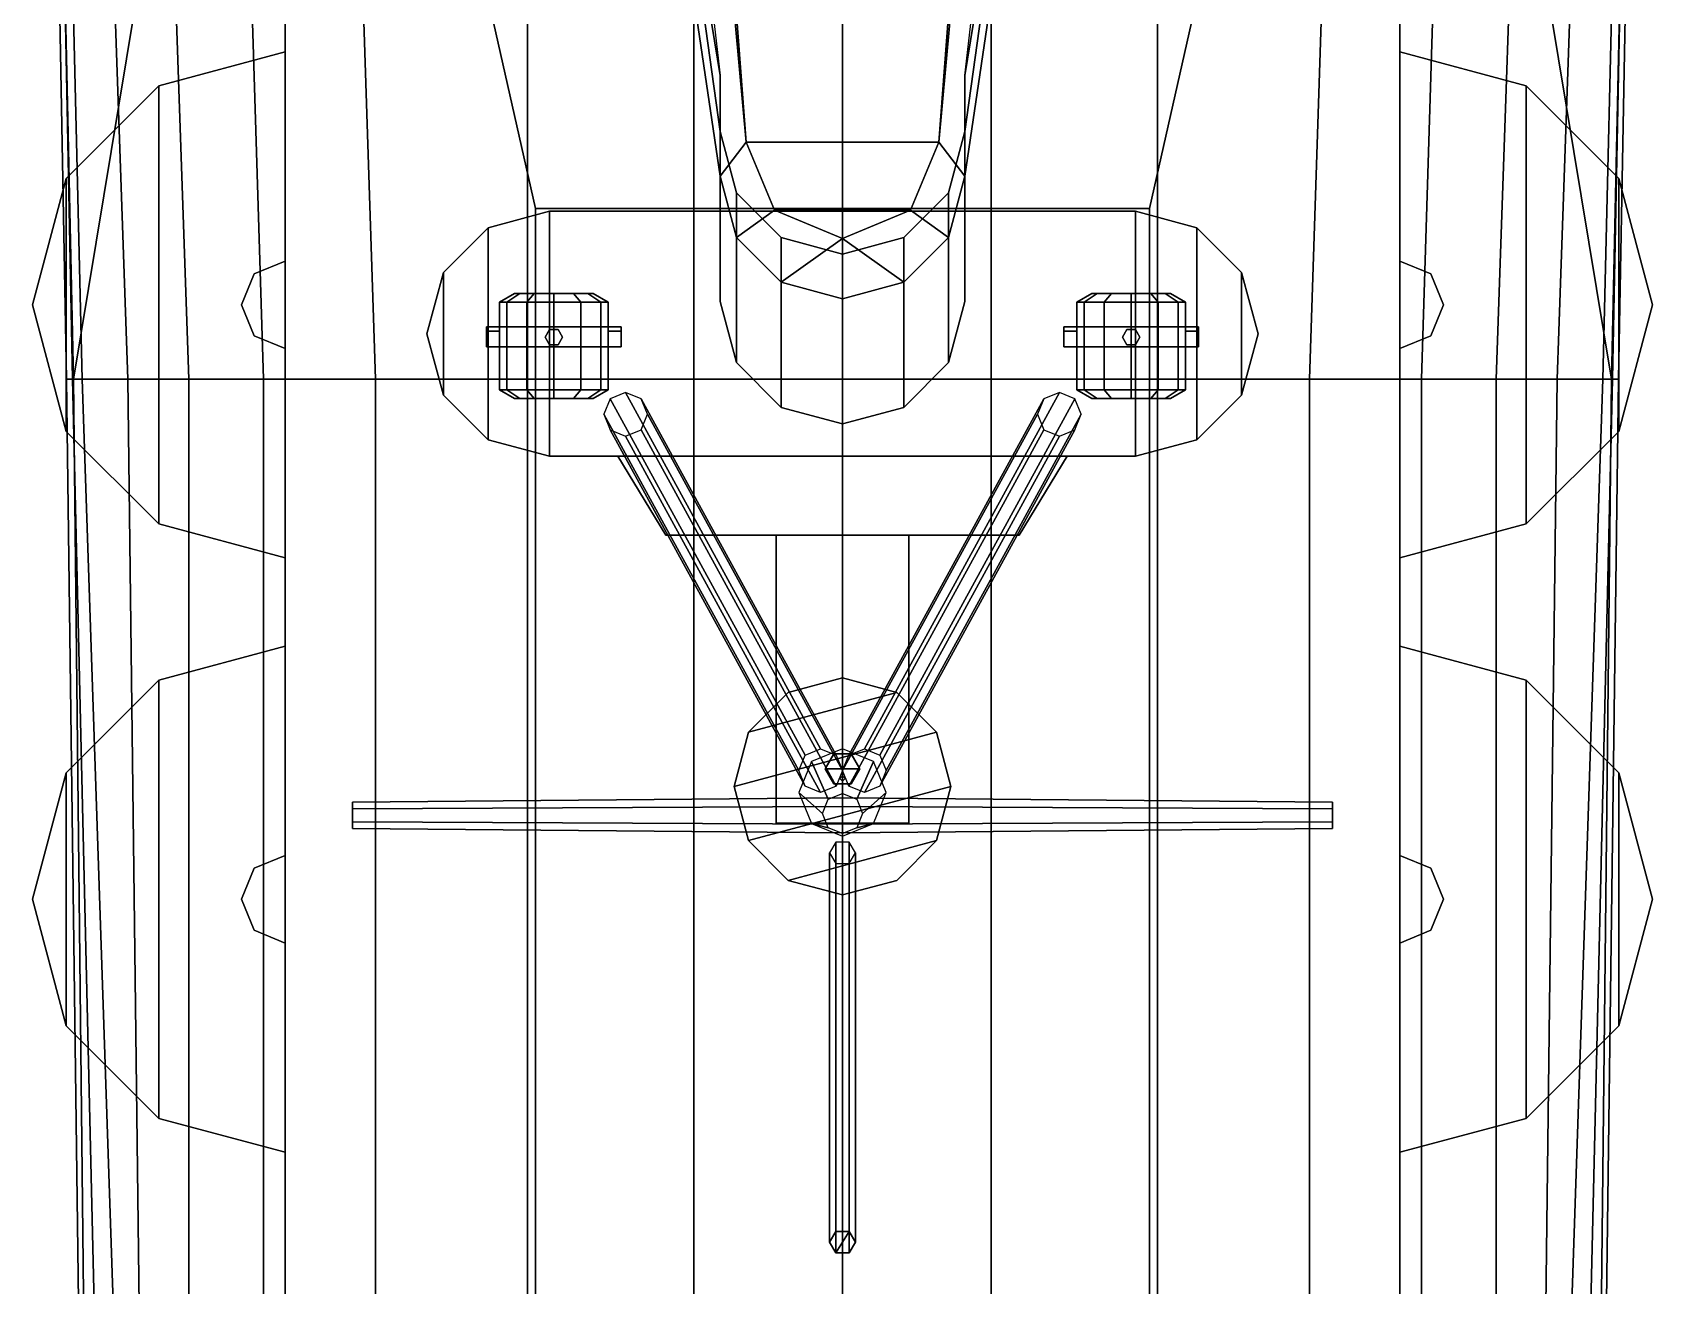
# Model space of a CAD drawing. Extents: x -9 to 9, y -98 to 98.
# Drawn here: x -9.26 to 9.26, y -33.89 to -19.58 of the extents above; entities that cross this region are included whole.
import ezdxf

# ---------------------------------------------------------------- set-up
doc = ezdxf.new("R2010")
doc.units = 0
doc.layers.get('0').update_dxf_attribs({"linetype": 'CONTINUOUS'})
doc.layers.add('SUPERSTRUCTURE', color=3, linetype='CONTINUOUS')

msp = doc.modelspace()

# ---------------------------------------------------------------- linework, layer by layer
for points in [[(-9.14, -8.84, 3.52), (-9.09, -8.84, -1.44), (-8.8, -23.54, -0.89), (-8.87, -23.54, 3.52)], [(-9.11, -8.84, 4.91), (-9.14, -8.84, 3.52), (-8.87, -23.54, 3.52), (-8.79, -23.54, 4.91)], [(-9.09, -8.84, -1.44), (-9.04, -8.84, -2.17), (-8.69, -23.54, -1.82), (-8.8, -23.54, -0.89)], [(-9.04, -8.84, -2.17), (-8.68, -8.84, -3.2), (-8.17, -23.54, -3.2), (-8.69, -23.54, -1.82)], [(-8.68, -8.84, -3.2), (-7.98, -8.84, -4.23), (-7.47, -23.54, -4.05), (-8.17, -23.54, -3.2)], [(-7.98, -8.84, -4.23), (-7.07, -8.84, -4.95), (-6.62, -23.54, -4.65), (-7.47, -23.54, -4.05)], [(-7.07, -8.84, -4.95), (-5.82, -8.84, -5.55), (-5.34, -23.54, -5.18), (-6.62, -23.54, -4.65)], [(-5.82, -8.84, -5.55), (-3.6, -8.84, -5.82), (-3.6, -23.54, -5.5), (-5.34, -23.54, -5.18)], [(-3.6, -8.84, -5.82), (-1.7, -8.84, -5.85), (-1.7, -23.54, -5.74), (-3.6, -23.54, -5.5)], [(0, -23.54, -5.97), (-1.7, -23.54, -5.74), (-1.7, -8.84, -5.85), (0, -8.84, -5.97)], [(0, -8.84, -5.97), (1.7, -8.84, -5.85), (1.7, -23.54, -5.74), (0, -23.54, -5.97)], [(3.6, -23.54, -5.5), (1.7, -23.54, -5.74), (1.7, -8.84, -5.85), (3.6, -8.84, -5.82)], [(5.34, -23.54, -5.18), (3.6, -23.54, -5.5), (3.6, -8.84, -5.82), (5.82, -8.84, -5.55)], [(6.62, -23.54, -4.65), (5.34, -23.54, -5.18), (5.82, -8.84, -5.55), (7.07, -8.84, -4.95)], [(7.47, -23.54, -4.05), (6.62, -23.54, -4.65), (7.07, -8.84, -4.95), (7.98, -8.84, -4.23)], [(8.17, -23.54, -3.2), (7.47, -23.54, -4.05), (7.98, -8.84, -4.23), (8.68, -8.84, -3.2)], [(8.69, -23.54, -1.82), (8.17, -23.54, -3.2), (8.68, -8.84, -3.2), (9.04, -8.84, -2.17)], [(8.8, -23.54, -0.89), (8.69, -23.54, -1.82), (9.04, -8.84, -2.17), (9.09, -8.84, -1.44)], [(8.79, -23.54, 4.91), (8.87, -23.54, 3.52), (9.14, -8.84, 3.52), (9.11, -8.84, 4.91)], [(8.87, -23.54, 3.52), (8.8, -23.54, -0.89), (9.09, -8.84, -1.44), (9.14, -8.84, 3.52)], [(-8.87, -23.54, 3.52), (-8.8, -23.54, -0.89), (-8.46, -38.17, 0.64), (-8.68, -38.17, 3.52)], [(-8.79, -23.54, 4.91), (-8.87, -23.54, 3.52), (-8.68, -38.17, 3.52), (-8.63, -38.17, 4.91)], [(-8.8, -23.54, -0.89), (-8.69, -23.54, -1.82), (-8.2, -38.17, -1.15), (-8.46, -38.17, 0.64)], [(-8.69, -23.54, -1.82), (-8.17, -23.54, -3.2), (-7.99, -38.17, -1.86), (-8.2, -38.17, -1.15)], [(-8.17, -23.54, -3.2), (-7.47, -23.54, -4.05), (-7.47, -38.17, -2.84), (-7.99, -38.17, -1.86)], [(-7.47, -23.54, -4.05), (-6.62, -23.54, -4.65), (-6.62, -38.17, -3.81), (-7.47, -38.17, -2.84)], [(-6.62, -23.54, -4.65), (-5.34, -23.54, -5.18), (-5.34, -38.17, -4.64), (-6.62, -38.17, -3.81)], [(-5.34, -23.54, -5.18), (-3.6, -23.54, -5.5), (-3.6, -38.17, -5.19), (-5.34, -38.17, -4.64)], [(-3.6, -23.54, -5.5), (-1.7, -23.54, -5.74), (-1.7, -38.17, -5.62), (-3.6, -38.17, -5.19)], [(0, -38.17, -5.97), (-1.7, -38.17, -5.62), (-1.7, -23.54, -5.74), (0, -23.54, -5.97)], [(0, -23.54, -5.97), (1.7, -23.54, -5.74), (1.7, -38.17, -5.62), (0, -38.17, -5.97)], [(3.6, -38.17, -5.19), (1.7, -38.17, -5.62), (1.7, -23.54, -5.74), (3.6, -23.54, -5.5)], [(5.34, -38.17, -4.64), (3.6, -38.17, -5.19), (3.6, -23.54, -5.5), (5.34, -23.54, -5.18)], [(6.62, -38.17, -3.81), (5.34, -38.17, -4.64), (5.34, -23.54, -5.18), (6.62, -23.54, -4.65)], [(7.47, -38.17, -2.84), (6.62, -38.17, -3.81), (6.62, -23.54, -4.65), (7.47, -23.54, -4.05)], [(7.99, -38.17, -1.86), (7.47, -38.17, -2.84), (7.47, -23.54, -4.05), (8.17, -23.54, -3.2)], [(8.2, -38.17, -1.15), (7.99, -38.17, -1.86), (8.17, -23.54, -3.2), (8.69, -23.54, -1.82)], [(8.46, -38.17, 0.64), (8.2, -38.17, -1.15), (8.69, -23.54, -1.82), (8.8, -23.54, -0.89)], [(8.68, -38.17, 3.52), (8.46, -38.17, 0.64), (8.8, -23.54, -0.89), (8.87, -23.54, 3.52)], [(8.63, -38.17, 4.91), (8.68, -38.17, 3.52), (8.87, -23.54, 3.52), (8.79, -23.54, 4.91)]]:
    msp.add_3dface(points)
at = {"layer": 'SUPERSTRUCTURE'}
for points in [[(-8.79, -23.54, 4.91), (-6.37, -8.92, 4.91), (-6.37, -8.92, 4.91), (-9.11, -8.84, 4.91)], [(6.37, -8.92, 4.91), (8.79, -23.54, 4.91), (9.11, -8.84, 4.91), (6.37, -8.92, 4.91)], [(-8.63, -38.17, 4.91), (-6.37, -39.81, 4.91), (-6.37, -8.92, 4.91), (-8.79, -23.54, 4.91)], [(-6.37, -8.92, 7.26), (-3.51, -21.59, 7.26), (3.51, -21.59, 7.26), (6.37, -8.92, 7.26)], [(-3.51, -21.59, 7.26), (-6.37, -8.92, 7.26), (-6.37, -39.81, 7.26), (-3.51, -37.47, 7.26)], [(6.37, -39.81, 7.26), (6.37, -8.92, 7.26), (3.51, -21.59, 7.26), (3.51, -37.47, 7.26)], [(6.37, -39.81, 4.91), (8.63, -38.17, 4.91), (8.79, -23.54, 4.91), (6.37, -8.92, 4.91)], [(-2.01, -14.755, 7.26), (-1.4, -20.07, 7.26), (-1.4, -20.07, 9.61), (-2.01, -16.315, 10.26)], [(1.4, -20.07, 7.26), (2.01, -14.755, 7.26), (2.01, -16.315, 10.26), (1.4, -20.07, 9.61)], [(-6.37, -16.01, 4.91), (-6.37, -22.19, 4.91), (-6.37, -22.19, 7.26), (-6.37, -16.01, 7.26)], [(-2.01, -17.075, 16.61), (-1.4, -21.22, 15.74), (-1.1, -20.83, 15.82), (-1.47, -15.96, 16.84)], [(-1.47, -15.96, 16.84), (-1.1, -20.83, 15.82), (-1.1, -20.83, 16.58), (-1.47, -16.8, 18.49)], [(1.4, -21.22, 15.74), (2.01, -17.075, 16.61), (1.47, -15.96, 16.84), (1.1, -20.83, 15.82)], [(1.1, -20.83, 15.82), (1.47, -15.96, 16.84), (1.47, -16.8, 18.49), (1.1, -20.83, 16.58)], [(6.37, -22.19, 7.26), (6.37, -22.19, 4.91), (6.37, -16.01, 4.91), (6.37, -16.01, 7.26)], [(-2.01, -16.315, 10.26), (-1.4, -20.71, 12.74), (-1.4, -21.22, 15.74), (-2.01, -17.075, 16.61)], [(-2.01, -16.315, 10.26), (-1.4, -20.07, 9.61), (-1.4, -20.71, 12.74)], [(1.4, -20.71, 12.74), (2.01, -16.315, 10.26), (2.01, -17.075, 16.61), (1.4, -21.22, 15.74)], [(1.4, -20.07, 9.61), (2.01, -16.315, 10.26), (1.4, -20.71, 12.74)], [(1.1, -20.83, 16.58), (1.47, -16.8, 18.49), (-1.47, -16.8, 18.49), (-1.1, -20.83, 16.58)], [(-7.815, -20.187, 7.26), (-6.37, -19.8, 7.26), (-6.37, -19.8, 7.16), (-7.815, -20.187, 7.16)], [(-7.815, -25.193, 7.26), (-6.37, -25.58, 7.26), (-6.37, -19.8, 7.26), (-7.815, -20.187, 7.26)], [(-7.815, -20.187, 7.16), (-6.37, -19.8, 7.16), (-6.37, -25.58, 7.16), (-7.815, -25.193, 7.16)], [(7.815, -25.193, 7.16), (6.37, -25.58, 7.16), (6.37, -19.8, 7.16), (7.815, -20.187, 7.16)], [(7.815, -20.187, 7.26), (6.37, -19.8, 7.26), (6.37, -25.58, 7.26), (7.815, -25.193, 7.26)], [(6.37, -19.8, 7.26), (7.815, -20.187, 7.26), (7.815, -20.187, 7.16), (6.37, -19.8, 7.16)], [(-1.4, -20.07, 9.61), (-1.4, -22.65, 10.95), (-1.4, -20.71, 12.74)], [(-1.4, -20.07, 9.61), (-1.4, -22.65, 9.61), (-1.4, -22.65, 10.95)], [(-1.4, -20.07, 7.26), (-1.4, -21.59, 7.26), (-1.4, -21.59, 9.61), (-1.4, -20.07, 9.61)], [(1.4, -22.65, 10.95), (1.4, -20.07, 9.61), (1.4, -20.71, 12.74)], [(1.4, -22.65, 9.61), (1.4, -20.07, 9.61), (1.4, -22.65, 10.95)], [(1.4, -21.59, 7.26), (1.4, -20.07, 7.26), (1.4, -20.07, 9.61), (1.4, -21.59, 9.61)], [(-8.873, -21.245, 7.26), (-7.815, -20.187, 7.26), (-7.815, -20.187, 7.16), (-8.873, -21.245, 7.16)], [(-8.873, -24.135, 7.26), (-7.815, -25.193, 7.26), (-7.815, -20.187, 7.26), (-8.873, -21.245, 7.26)], [(-8.873, -21.245, 7.16), (-7.815, -20.187, 7.16), (-7.815, -25.193, 7.16), (-8.873, -24.135, 7.16)], [(8.873, -24.135, 7.16), (7.815, -25.193, 7.16), (7.815, -20.187, 7.16), (8.873, -21.245, 7.16)], [(8.873, -21.245, 7.26), (7.815, -20.187, 7.26), (7.815, -25.193, 7.26), (8.873, -24.135, 7.26)], [(7.815, -20.187, 7.26), (8.873, -21.245, 7.26), (8.873, -21.245, 7.16), (7.815, -20.187, 7.16)], [(-1.4, -20.71, 12.74), (-1.212, -21.41, 12.74), (-1.212, -21.92, 15.59), (-1.4, -21.22, 15.74)], [(-1.4, -22.65, 10.95), (-1.212, -23.35, 10.95), (-1.212, -21.41, 12.74), (-1.4, -20.71, 12.74)], [(1.212, -21.41, 12.74), (1.4, -20.71, 12.74), (1.4, -21.22, 15.74), (1.212, -21.92, 15.59)], [(1.212, -23.35, 10.95), (1.4, -22.65, 10.95), (1.4, -20.71, 12.74), (1.212, -21.41, 12.74)], [(-1.4, -21.22, 15.74), (-1.212, -21.92, 15.59), (-0.778, -21.608, 15.65), (-1.1, -20.83, 15.82)], [(0.778, -21.608, 16.21), (1.1, -20.83, 16.58), (-1.1, -20.83, 16.58), (-0.778, -21.608, 16.21)], [(-1.1, -20.83, 15.82), (-0.778, -21.608, 15.65), (-0.778, -21.608, 16.21), (-1.1, -20.83, 16.58)], [(1.212, -21.92, 15.59), (1.4, -21.22, 15.74), (1.1, -20.83, 15.82), (0.778, -21.608, 15.65)], [(0.778, -21.608, 15.65), (1.1, -20.83, 15.82), (1.1, -20.83, 16.58), (0.778, -21.608, 16.21)], [(-9.26, -22.69, 7.26), (-8.873, -21.245, 7.26), (-8.873, -21.245, 7.16), (-9.26, -22.69, 7.16)], [(-9.26, -22.69, 7.26), (-8.873, -24.135, 7.26), (-8.873, -21.245, 7.26), (-9.26, -22.69, 7.26)], [(-9.26, -22.69, 7.16), (-8.873, -21.245, 7.16), (-8.873, -24.135, 7.16), (-9.26, -22.69, 7.16)], [(9.26, -22.69, 7.16), (8.873, -24.135, 7.16), (8.873, -21.245, 7.16), (9.26, -22.69, 7.16)], [(9.26, -22.69, 7.26), (8.873, -21.245, 7.26), (8.873, -24.135, 7.26), (9.26, -22.69, 7.26)], [(8.873, -21.245, 7.26), (9.26, -22.69, 7.26), (9.26, -22.69, 7.16), (8.873, -21.245, 7.16)], [(-1.212, -21.41, 12.74), (-0.7, -21.922, 12.74), (-0.7, -22.432, 15.49), (-1.212, -21.92, 15.59)], [(-1.212, -23.35, 10.95), (-0.7, -23.862, 10.95), (-0.7, -21.922, 12.74), (-1.212, -21.41, 12.74)], [(0.7, -21.922, 12.74), (1.212, -21.41, 12.74), (1.212, -21.92, 15.59), (0.7, -22.432, 15.49)], [(0.7, -23.862, 10.95), (1.212, -23.35, 10.95), (1.212, -21.41, 12.74), (0.7, -21.922, 12.74)], [(-3.35, -21.62, 11.28), (-4.05, -21.808, 11.28), (-4.05, -21.808, 11.38), (-3.35, -21.62, 11.38)], [(-4.05, -24.232, 11.28), (-4.05, -21.808, 11.28), (-3.35, -21.62, 11.28), (-3.35, -24.42, 11.28)], [(-3.35, -24.42, 11.38), (-3.35, -21.62, 11.38), (-4.05, -21.808, 11.38), (-4.05, -24.232, 11.38)], [(-3.51, -21.59, 9.61), (-3.51, -21.59, 7.26), (-3.51, -37.47, 7.26), (-3.51, -37.47, 9.61)], [(3.51, -37.47, 9.61), (3.51, -21.59, 9.61), (-3.51, -21.59, 9.61), (-3.51, -37.47, 9.61)], [(-1.4, -21.59, 9.61), (-1.4, -21.59, 7.26), (-3.51, -21.59, 7.26), (-3.51, -21.59, 9.61)], [(-3.35, -24.42, 11.28), (-3.35, -21.62, 11.28), (3.35, -21.62, 11.28), (3.35, -24.42, 11.28)], [(3.35, -21.62, 11.28), (-3.35, -21.62, 11.28), (-3.35, -21.62, 11.38), (3.35, -21.62, 11.38)], [(3.35, -24.42, 11.38), (3.35, -21.62, 11.38), (-3.35, -21.62, 11.38), (-3.35, -24.42, 11.38)], [(-1.212, -21.92, 15.59), (-0.7, -22.432, 15.49), (0, -21.93, 15.58), (-0.778, -21.608, 15.65)], [(0, -21.93, 16.06), (0.778, -21.608, 16.21), (-0.778, -21.608, 16.21), (0, -21.93, 16.06)], [(-0.778, -21.608, 15.65), (0, -21.93, 15.58), (0, -21.93, 16.06), (-0.778, -21.608, 16.21)], [(0.7, -22.432, 15.49), (1.212, -21.92, 15.59), (0.778, -21.608, 15.65), (0, -21.93, 15.58)], [(0, -21.93, 15.58), (0.778, -21.608, 15.65), (0.778, -21.608, 16.21), (0, -21.93, 16.06)], [(3.51, -21.59, 9.61), (3.51, -21.59, 7.26), (1.4, -21.59, 7.26), (1.4, -21.59, 9.61)], [(3.35, -21.62, 11.38), (4.05, -21.808, 11.38), (4.05, -21.808, 11.28), (3.35, -21.62, 11.28)], [(4.05, -24.232, 11.28), (3.35, -24.42, 11.28), (3.35, -21.62, 11.28), (4.05, -21.808, 11.28)], [(4.05, -21.808, 11.38), (3.35, -21.62, 11.38), (3.35, -24.42, 11.38), (4.05, -24.232, 11.38)], [(3.51, -37.47, 7.26), (3.51, -21.59, 7.26), (3.51, -21.59, 9.61), (3.51, -37.47, 9.61)], [(-4.05, -21.808, 11.28), (-4.562, -22.32, 11.28), (-4.562, -22.32, 11.38), (-4.05, -21.808, 11.38)], [(-4.562, -23.72, 11.28), (-4.562, -22.32, 11.28), (-4.05, -21.808, 11.28), (-4.05, -24.232, 11.28)], [(-4.05, -24.232, 11.38), (-4.05, -21.808, 11.38), (-4.562, -22.32, 11.38), (-4.562, -23.72, 11.38)], [(4.05, -21.808, 11.38), (4.562, -22.32, 11.38), (4.562, -22.32, 11.28), (4.05, -21.808, 11.28)], [(4.562, -23.72, 11.28), (4.05, -24.232, 11.28), (4.05, -21.808, 11.28), (4.562, -22.32, 11.28)], [(4.562, -22.32, 11.38), (4.05, -21.808, 11.38), (4.05, -24.232, 11.38), (4.562, -23.72, 11.38)], [(-0.7, -21.922, 12.74), (0, -22.112, 12.738), (0, -22.62, 15.45), (-0.7, -22.432, 15.49)], [(-0.7, -23.862, 10.95), (0, -24.05, 10.95), (0, -22.11, 12.74), (-0.7, -21.922, 12.74)], [(0, -22.62, 15.45), (0.7, -22.432, 15.49), (0, -21.93, 15.58), (-0.7, -22.432, 15.49)], [(0, -22.112, 12.738), (0.7, -21.922, 12.74), (0.7, -22.432, 15.49), (0, -22.62, 15.45)], [(0, -24.05, 10.95), (0.7, -23.862, 10.95), (0.7, -21.922, 12.74), (0, -22.11, 12.74)], [(-6.37, -22.19, 4.91), (-6.724, -22.336, 4.91), (-6.724, -22.336, 7.16), (-6.37, -22.19, 7.16)], [(6.724, -22.336, 4.91), (6.37, -22.19, 4.91), (6.37, -22.19, 7.16), (6.724, -22.336, 7.16)], [(-6.724, -22.336, 4.91), (-6.87, -22.69, 4.91), (-6.87, -22.69, 7.16), (-6.724, -22.336, 7.16)], [(-4.562, -22.32, 11.28), (-4.75, -23.02, 11.28), (-4.75, -23.02, 11.38), (-4.562, -22.32, 11.38)], [(-4.75, -23.02, 11.28), (-4.75, -23.02, 11.28), (-4.562, -22.32, 11.28), (-4.562, -23.72, 11.28)], [(-4.562, -23.72, 11.38), (-4.562, -22.32, 11.38), (-4.75, -23.02, 11.38)], [(4.562, -22.32, 11.38), (4.75, -23.02, 11.38), (4.75, -23.02, 11.28), (4.562, -22.32, 11.28)], [(4.75, -23.02, 11.28), (4.562, -23.72, 11.28), (4.562, -22.32, 11.28), (4.75, -23.02, 11.28)], [(4.75, -23.02, 11.38), (4.562, -22.32, 11.38), (4.562, -23.72, 11.38), (4.75, -23.02, 11.38)], [(6.87, -22.69, 4.91), (6.724, -22.336, 4.91), (6.724, -22.336, 7.16), (6.87, -22.69, 7.16)], [(-3.837, -22.66, 12.49), (-3.92, -22.66, 12.8), (-3.75, -22.56, 12.8), (-3.69, -22.56, 12.575)], [(-3.92, -22.66, 12.8), (-3.837, -22.66, 13.11), (-3.69, -22.56, 13.025), (-3.75, -22.56, 12.8)], [(-3.61, -22.66, 12.263), (-3.837, -22.66, 12.49), (-3.69, -22.56, 12.575), (-3.525, -22.56, 12.41)], [(-3.837, -22.66, 13.11), (-3.61, -22.66, 13.337), (-3.525, -22.56, 13.19), (-3.69, -22.56, 13.025)], [(-2.85, -22.56, 12.8), (-3.69, -22.56, 12.575), (-3.75, -22.56, 12.8), (-2.91, -22.56, 13.025)], [(-2.91, -22.56, 13.025), (-3.75, -22.56, 12.8), (-3.69, -22.56, 13.025), (-3.075, -22.56, 13.19)], [(-2.91, -22.56, 12.575), (-3.525, -22.56, 12.41), (-3.69, -22.56, 12.575), (-2.85, -22.56, 12.8)], [(-3.075, -22.56, 13.19), (-3.69, -22.56, 13.025), (-3.525, -22.56, 13.19), (-3.3, -22.56, 13.25)], [(-3.3, -22.66, 12.18), (-3.61, -22.66, 12.263), (-3.525, -22.56, 12.41), (-3.3, -22.56, 12.35)], [(-3.61, -22.66, 13.337), (-3.3, -22.66, 13.42), (-3.3, -22.56, 13.25), (-3.525, -22.56, 13.19)], [(-3.075, -22.56, 12.41), (-3.3, -22.56, 12.35), (-3.525, -22.56, 12.41), (-2.91, -22.56, 12.575)], [(-2.99, -22.66, 12.263), (-3.3, -22.66, 12.18), (-3.3, -22.56, 12.35), (-3.075, -22.56, 12.41)], [(-3.3, -22.66, 13.42), (-2.99, -22.66, 13.337), (-3.075, -22.56, 13.19), (-3.3, -22.56, 13.25)], [(-2.763, -22.66, 12.49), (-2.99, -22.66, 12.263), (-3.075, -22.56, 12.41), (-2.91, -22.56, 12.575)], [(-2.99, -22.66, 13.337), (-2.763, -22.66, 13.11), (-2.91, -22.56, 13.025), (-3.075, -22.56, 13.19)], [(-2.68, -22.66, 12.8), (-2.763, -22.66, 12.49), (-2.91, -22.56, 12.575), (-2.85, -22.56, 12.8)], [(-2.763, -22.66, 13.11), (-2.68, -22.66, 12.8), (-2.85, -22.56, 12.8), (-2.91, -22.56, 13.025)], [(2.763, -22.66, 12.49), (2.68, -22.66, 12.8), (2.85, -22.56, 12.8), (2.91, -22.56, 12.575)], [(2.68, -22.66, 12.8), (2.763, -22.66, 13.11), (2.91, -22.56, 13.025), (2.85, -22.56, 12.8)], [(2.99, -22.66, 12.263), (2.763, -22.66, 12.49), (2.91, -22.56, 12.575), (3.075, -22.56, 12.41)], [(2.763, -22.66, 13.11), (2.99, -22.66, 13.337), (3.075, -22.56, 13.19), (2.91, -22.56, 13.025)], [(3.69, -22.56, 13.025), (2.85, -22.56, 12.8), (2.91, -22.56, 13.025), (3.525, -22.56, 13.19)], [(3.75, -22.56, 12.8), (2.91, -22.56, 12.575), (2.85, -22.56, 12.8), (3.69, -22.56, 13.025)], [(3.69, -22.56, 12.575), (3.075, -22.56, 12.41), (2.91, -22.56, 12.575), (3.75, -22.56, 12.8)], [(3.525, -22.56, 13.19), (2.91, -22.56, 13.025), (3.075, -22.56, 13.19), (3.3, -22.56, 13.25)], [(3.3, -22.66, 12.18), (2.99, -22.66, 12.263), (3.075, -22.56, 12.41), (3.3, -22.56, 12.35)], [(2.99, -22.66, 13.337), (3.3, -22.66, 13.42), (3.3, -22.56, 13.25), (3.075, -22.56, 13.19)], [(3.525, -22.56, 12.41), (3.3, -22.56, 12.35), (3.075, -22.56, 12.41), (3.69, -22.56, 12.575)], [(3.61, -22.66, 12.263), (3.3, -22.66, 12.18), (3.3, -22.56, 12.35), (3.525, -22.56, 12.41)], [(3.3, -22.66, 13.42), (3.61, -22.66, 13.337), (3.525, -22.56, 13.19), (3.3, -22.56, 13.25)], [(3.837, -22.66, 12.49), (3.61, -22.66, 12.263), (3.525, -22.56, 12.41), (3.69, -22.56, 12.575)], [(3.61, -22.66, 13.337), (3.837, -22.66, 13.11), (3.69, -22.56, 13.025), (3.525, -22.56, 13.19)], [(3.92, -22.66, 12.8), (3.837, -22.66, 12.49), (3.69, -22.56, 12.575), (3.75, -22.56, 12.8)], [(3.837, -22.66, 13.11), (3.92, -22.66, 12.8), (3.75, -22.56, 12.8), (3.69, -22.56, 13.025)], [(-8.873, -24.135, 7.26), (-9.26, -22.69, 7.26), (-9.26, -22.69, 7.16), (-8.873, -24.135, 7.16)], [(-6.87, -22.69, 4.91), (-6.724, -23.044, 4.91), (-6.724, -23.044, 7.16), (-6.87, -22.69, 7.16)], [(-3.92, -22.66, 12.8), (-3.837, -22.66, 12.49), (-3.837, -23.66, 12.49), (-3.92, -23.66, 12.8)], [(-3.837, -22.66, 13.11), (-3.92, -22.66, 12.8), (-3.92, -23.66, 12.8), (-3.837, -23.66, 13.11)], [(-3.837, -22.66, 12.49), (-3.61, -22.66, 12.263), (-3.61, -23.66, 12.263), (-3.837, -23.66, 12.49)], [(-3.61, -22.66, 13.337), (-3.837, -22.66, 13.11), (-3.837, -23.66, 13.11), (-3.61, -23.66, 13.337)], [(-3.61, -22.66, 12.263), (-3.3, -22.66, 12.18), (-3.3, -23.66, 12.18), (-3.61, -23.66, 12.263)], [(-3.3, -22.66, 13.42), (-3.61, -22.66, 13.337), (-3.61, -23.66, 13.337), (-3.3, -23.66, 13.42)], [(-3.3, -22.66, 12.18), (-2.99, -22.66, 12.263), (-2.99, -23.66, 12.263), (-3.3, -23.66, 12.18)], [(-2.99, -22.66, 13.337), (-3.3, -22.66, 13.42), (-3.3, -23.66, 13.42), (-2.99, -23.66, 13.337)], [(-2.99, -22.66, 12.263), (-2.763, -22.66, 12.49), (-2.763, -23.66, 12.49), (-2.99, -23.66, 12.263)], [(-2.763, -22.66, 13.11), (-2.99, -22.66, 13.337), (-2.99, -23.66, 13.337), (-2.763, -23.66, 13.11)], [(-2.763, -22.66, 12.49), (-2.68, -22.66, 12.8), (-2.68, -23.66, 12.8), (-2.763, -23.66, 12.49)], [(-2.68, -22.66, 12.8), (-2.763, -22.66, 13.11), (-2.763, -23.66, 13.11), (-2.68, -23.66, 12.8)], [(-1.4, -22.65, 9.61), (-1.212, -23.35, 9.61), (-1.212, -23.35, 10.95), (-1.4, -22.65, 10.95)], [(1.212, -23.35, 9.61), (1.4, -22.65, 9.61), (1.4, -22.65, 10.95), (1.212, -23.35, 10.95)], [(2.68, -22.66, 12.8), (2.763, -22.66, 12.49), (2.763, -23.66, 12.49), (2.68, -23.66, 12.8)], [(2.763, -22.66, 13.11), (2.68, -22.66, 12.8), (2.68, -23.66, 12.8), (2.763, -23.66, 13.11)], [(2.763, -22.66, 12.49), (2.99, -22.66, 12.263), (2.99, -23.66, 12.263), (2.763, -23.66, 12.49)], [(2.99, -22.66, 13.337), (2.763, -22.66, 13.11), (2.763, -23.66, 13.11), (2.99, -23.66, 13.337)], [(2.99, -22.66, 12.263), (3.3, -22.66, 12.18), (3.3, -23.66, 12.18), (2.99, -23.66, 12.263)], [(3.3, -22.66, 13.42), (2.99, -22.66, 13.337), (2.99, -23.66, 13.337), (3.3, -23.66, 13.42)], [(3.3, -22.66, 12.18), (3.61, -22.66, 12.263), (3.61, -23.66, 12.263), (3.3, -23.66, 12.18)], [(3.61, -22.66, 13.337), (3.3, -22.66, 13.42), (3.3, -23.66, 13.42), (3.61, -23.66, 13.337)], [(3.61, -22.66, 12.263), (3.837, -22.66, 12.49), (3.837, -23.66, 12.49), (3.61, -23.66, 12.263)], [(3.837, -22.66, 13.11), (3.61, -22.66, 13.337), (3.61, -23.66, 13.337), (3.837, -23.66, 13.11)], [(3.837, -22.66, 12.49), (3.92, -22.66, 12.8), (3.92, -23.66, 12.8), (3.837, -23.66, 12.49)], [(3.92, -22.66, 12.8), (3.837, -22.66, 13.11), (3.837, -23.66, 13.11), (3.92, -23.66, 12.8)], [(6.724, -23.044, 4.91), (6.87, -22.69, 4.91), (6.87, -22.69, 7.16), (6.724, -23.044, 7.16)], [(9.26, -22.69, 7.26), (8.873, -24.135, 7.26), (8.873, -24.135, 7.16), (9.26, -22.69, 7.16)], [(-3.92, -22.99, 12.85), (-3.92, -22.94, 11.97), (-4.07, -22.94, 11.97), (-4.07, -22.99, 12.85)], [(-4.07, -22.94, 11.97), (-4.07, -23.17, 11.97), (-4.07, -23.17, 12.85), (-4.07, -22.99, 12.85)], [(-2.68, -22.94, 11.82), (-3.92, -22.94, 11.82), (-4.07, -22.94, 11.97), (-2.53, -22.94, 11.97)], [(-3.92, -22.94, 11.82), (-3.92, -23.17, 11.82), (-4.07, -23.17, 11.97), (-4.07, -22.94, 11.97)], [(-3.92, -23.17, 12.85), (-3.92, -23.17, 11.97), (-3.92, -22.94, 11.97), (-3.92, -22.99, 12.85)], [(-2.68, -23.17, 11.82), (-3.92, -23.17, 11.82), (-3.92, -22.94, 11.82), (-2.68, -22.94, 11.82)], [(-3.92, -22.94, 11.97), (-3.92, -23.17, 11.97), (-2.68, -23.17, 11.97), (-2.68, -22.94, 11.97)], [(-2.53, -22.99, 12.85), (-2.53, -22.94, 11.97), (-2.68, -22.94, 11.97), (-2.68, -22.99, 12.85)], [(-2.68, -22.94, 11.97), (-2.68, -23.17, 11.97), (-2.68, -23.17, 12.85), (-2.68, -22.99, 12.85)], [(-2.53, -22.94, 11.97), (-2.53, -23.17, 11.97), (-2.68, -23.17, 11.82), (-2.68, -22.94, 11.82)], [(-2.53, -23.17, 12.85), (-2.53, -23.17, 11.97), (-2.53, -22.94, 11.97), (-2.53, -22.99, 12.85)], [(2.53, -22.94, 11.97), (2.53, -23.17, 11.97), (2.53, -23.17, 12.85), (2.53, -22.99, 12.85)], [(2.68, -22.99, 12.85), (2.68, -22.94, 11.97), (2.53, -22.94, 11.97), (2.53, -22.99, 12.85)], [(2.68, -22.94, 11.82), (2.68, -23.17, 11.82), (2.53, -23.17, 11.97), (2.53, -22.94, 11.97)], [(3.92, -22.94, 11.82), (2.68, -22.94, 11.82), (2.53, -22.94, 11.97), (4.07, -22.94, 11.97)], [(2.68, -23.17, 12.85), (2.68, -23.17, 11.97), (2.68, -22.94, 11.97), (2.68, -22.99, 12.85)], [(2.68, -22.94, 11.97), (2.68, -23.17, 11.97), (3.92, -23.17, 11.97), (3.92, -22.94, 11.97)], [(3.92, -23.17, 11.82), (2.68, -23.17, 11.82), (2.68, -22.94, 11.82), (3.92, -22.94, 11.82)], [(3.92, -22.94, 11.97), (3.92, -23.17, 11.97), (3.92, -23.17, 12.85), (3.92, -22.99, 12.85)], [(4.07, -22.99, 12.85), (4.07, -22.94, 11.97), (3.92, -22.94, 11.97), (3.92, -22.99, 12.85)], [(4.07, -22.94, 11.97), (4.07, -23.17, 11.97), (3.92, -23.17, 11.82), (3.92, -22.94, 11.82)], [(4.07, -23.17, 12.85), (4.07, -23.17, 11.97), (4.07, -22.94, 11.97), (4.07, -22.99, 12.85)], [(-6.724, -23.044, 4.91), (-6.37, -23.19, 4.91), (-6.37, -23.19, 7.16), (-6.724, -23.044, 7.16)], [(-4.75, -23.02, 11.28), (-4.562, -23.72, 11.28), (-4.562, -23.72, 11.38), (-4.75, -23.02, 11.38)], [(-4.07, -22.99, 12.85), (-4.07, -23.17, 12.85), (-3.92, -23.17, 12.85), (-3.92, -22.99, 12.85)], [(-3.35, -22.973, 11.38), (-3.4, -23.06, 11.38), (-3.4, -23.06, 11.82), (-3.35, -22.973, 11.82)], [(-3.4, -23.06, 11.38), (-3.35, -23.147, 11.38), (-3.35, -23.147, 11.82), (-3.4, -23.06, 11.82)], [(-3.25, -22.973, 11.38), (-3.35, -22.973, 11.38), (-3.35, -22.973, 11.82), (-3.25, -22.973, 11.82)], [(-3.35, -23.147, 11.38), (-3.25, -23.147, 11.38), (-3.25, -23.147, 11.82), (-3.35, -23.147, 11.82)], [(-3.2, -23.06, 11.38), (-3.25, -22.973, 11.38), (-3.25, -22.973, 11.82), (-3.2, -23.06, 11.82)], [(-3.25, -23.147, 11.38), (-3.2, -23.06, 11.38), (-3.2, -23.06, 11.82), (-3.25, -23.147, 11.82)], [(-2.68, -22.99, 12.85), (-2.68, -23.17, 12.85), (-2.53, -23.17, 12.85), (-2.53, -22.99, 12.85)], [(2.53, -22.99, 12.85), (2.53, -23.17, 12.85), (2.68, -23.17, 12.85), (2.68, -22.99, 12.85)], [(3.25, -22.973, 11.38), (3.2, -23.06, 11.38), (3.2, -23.06, 11.82), (3.25, -22.973, 11.82)], [(3.2, -23.06, 11.38), (3.25, -23.147, 11.38), (3.25, -23.147, 11.82), (3.2, -23.06, 11.82)], [(3.35, -22.973, 11.38), (3.25, -22.973, 11.38), (3.25, -22.973, 11.82), (3.35, -22.973, 11.82)], [(3.25, -23.147, 11.38), (3.35, -23.147, 11.38), (3.35, -23.147, 11.82), (3.25, -23.147, 11.82)], [(3.4, -23.06, 11.38), (3.35, -22.973, 11.38), (3.35, -22.973, 11.82), (3.4, -23.06, 11.82)], [(3.35, -23.147, 11.38), (3.4, -23.06, 11.38), (3.4, -23.06, 11.82), (3.35, -23.147, 11.82)], [(3.92, -22.99, 12.85), (3.92, -23.17, 12.85), (4.07, -23.17, 12.85), (4.07, -22.99, 12.85)], [(4.75, -23.02, 11.38), (4.562, -23.72, 11.38), (4.562, -23.72, 11.28), (4.75, -23.02, 11.28)], [(6.37, -23.19, 4.91), (6.724, -23.044, 4.91), (6.724, -23.044, 7.16), (6.37, -23.19, 7.16)], [(-6.37, -23.19, 4.91), (-6.37, -28.98, 4.91), (-6.37, -28.98, 7.26), (-6.37, -23.19, 7.26)], [(-4.07, -23.17, 12.85), (-4.07, -23.17, 11.97), (-3.92, -23.17, 11.97), (-3.92, -23.17, 12.85)], [(-2.53, -23.17, 11.97), (-4.07, -23.17, 11.97), (-3.92, -23.17, 11.82), (-2.68, -23.17, 11.82)], [(-2.68, -23.17, 12.85), (-2.68, -23.17, 11.97), (-2.53, -23.17, 11.97), (-2.53, -23.17, 12.85)], [(2.53, -23.17, 12.85), (2.53, -23.17, 11.97), (2.68, -23.17, 11.97), (2.68, -23.17, 12.85)], [(4.07, -23.17, 11.97), (2.53, -23.17, 11.97), (2.68, -23.17, 11.82), (3.92, -23.17, 11.82)], [(3.92, -23.17, 12.85), (3.92, -23.17, 11.97), (4.07, -23.17, 11.97), (4.07, -23.17, 12.85)], [(6.37, -28.98, 7.26), (6.37, -28.98, 4.91), (6.37, -23.19, 4.91), (6.37, -23.19, 7.26)], [(-1.212, -23.35, 9.61), (-0.7, -23.862, 9.61), (-0.7, -23.862, 10.95), (-1.212, -23.35, 10.95)], [(0.7, -23.862, 9.61), (1.212, -23.35, 9.61), (1.212, -23.35, 10.95), (0.7, -23.862, 10.95)], [(-3.92, -23.66, 12.8), (-3.837, -23.66, 12.49), (-3.69, -23.76, 12.575), (-3.75, -23.76, 12.8)], [(-3.837, -23.66, 13.11), (-3.92, -23.66, 12.8), (-3.75, -23.76, 12.8), (-3.69, -23.76, 13.025)], [(-3.837, -23.66, 12.49), (-3.61, -23.66, 12.263), (-3.525, -23.76, 12.41), (-3.69, -23.76, 12.575)], [(-3.61, -23.66, 13.337), (-3.837, -23.66, 13.11), (-3.69, -23.76, 13.025), (-3.525, -23.76, 13.19)], [(-3.61, -23.66, 12.263), (-3.3, -23.66, 12.18), (-3.3, -23.76, 12.35), (-3.525, -23.76, 12.41)], [(-3.3, -23.66, 13.42), (-3.61, -23.66, 13.337), (-3.525, -23.76, 13.19), (-3.3, -23.76, 13.25)], [(-3.3, -23.66, 12.18), (-2.99, -23.66, 12.263), (-3.075, -23.76, 12.41), (-3.3, -23.76, 12.35)], [(-2.99, -23.66, 13.337), (-3.3, -23.66, 13.42), (-3.3, -23.76, 13.25), (-3.075, -23.76, 13.19)], [(-2.99, -23.66, 12.263), (-2.763, -23.66, 12.49), (-2.91, -23.76, 12.575), (-3.075, -23.76, 12.41)], [(-2.763, -23.66, 13.11), (-2.99, -23.66, 13.337), (-3.075, -23.76, 13.19), (-2.91, -23.76, 13.025)], [(-2.763, -23.66, 12.49), (-2.68, -23.66, 12.8), (-2.85, -23.76, 12.8), (-2.91, -23.76, 12.575)], [(-2.68, -23.66, 12.8), (-2.763, -23.66, 13.11), (-2.91, -23.76, 13.025), (-2.85, -23.76, 12.8)], [(-2.48, -23.69, 9.61), (-2.657, -23.763, 9.61), (-0.427, -27.833, 25.11), (-0.25, -27.76, 25.11)], [(-2.303, -23.763, 9.61), (-2.48, -23.69, 9.61), (-0.25, -27.76, 25.11), (-0.073, -27.833, 25.11)], [(2.48, -23.69, 9.61), (2.303, -23.763, 9.61), (0.073, -27.833, 25.11), (0.25, -27.76, 25.11)], [(2.657, -23.763, 9.61), (2.48, -23.69, 9.61), (0.25, -27.76, 25.11), (0.427, -27.833, 25.11)], [(2.68, -23.66, 12.8), (2.763, -23.66, 12.49), (2.91, -23.76, 12.575), (2.85, -23.76, 12.8)], [(2.763, -23.66, 13.11), (2.68, -23.66, 12.8), (2.85, -23.76, 12.8), (2.91, -23.76, 13.025)], [(2.763, -23.66, 12.49), (2.99, -23.66, 12.263), (3.075, -23.76, 12.41), (2.91, -23.76, 12.575)], [(2.99, -23.66, 13.337), (2.763, -23.66, 13.11), (2.91, -23.76, 13.025), (3.075, -23.76, 13.19)], [(2.99, -23.66, 12.263), (3.3, -23.66, 12.18), (3.3, -23.76, 12.35), (3.075, -23.76, 12.41)], [(3.3, -23.66, 13.42), (2.99, -23.66, 13.337), (3.075, -23.76, 13.19), (3.3, -23.76, 13.25)], [(3.3, -23.66, 12.18), (3.61, -23.66, 12.263), (3.525, -23.76, 12.41), (3.3, -23.76, 12.35)], [(3.61, -23.66, 13.337), (3.3, -23.66, 13.42), (3.3, -23.76, 13.25), (3.525, -23.76, 13.19)], [(3.61, -23.66, 12.263), (3.837, -23.66, 12.49), (3.69, -23.76, 12.575), (3.525, -23.76, 12.41)], [(3.837, -23.66, 13.11), (3.61, -23.66, 13.337), (3.525, -23.76, 13.19), (3.69, -23.76, 13.025)], [(3.837, -23.66, 12.49), (3.92, -23.66, 12.8), (3.75, -23.76, 12.8), (3.69, -23.76, 12.575)], [(3.92, -23.66, 12.8), (3.837, -23.66, 13.11), (3.69, -23.76, 13.025), (3.75, -23.76, 12.8)], [(-4.562, -23.72, 11.28), (-4.05, -24.232, 11.28), (-4.05, -24.232, 11.38), (-4.562, -23.72, 11.38)], [(-2.91, -23.76, 12.575), (-3.75, -23.76, 12.8), (-3.69, -23.76, 12.575), (-3.075, -23.76, 12.41)], [(-2.85, -23.76, 12.8), (-3.69, -23.76, 13.025), (-3.75, -23.76, 12.8), (-2.91, -23.76, 12.575)], [(-3.075, -23.76, 12.41), (-3.69, -23.76, 12.575), (-3.525, -23.76, 12.41), (-3.3, -23.76, 12.35)], [(-2.91, -23.76, 13.025), (-3.525, -23.76, 13.19), (-3.69, -23.76, 13.025), (-2.85, -23.76, 12.8)], [(-3.075, -23.76, 13.19), (-3.3, -23.76, 13.25), (-3.525, -23.76, 13.19), (-2.91, -23.76, 13.025)], [(-2.657, -23.763, 9.61), (-2.73, -23.94, 9.61), (-0.5, -28.01, 25.11), (-0.427, -27.833, 25.11)], [(-2.23, -23.94, 9.61), (-2.303, -23.763, 9.61), (-0.073, -27.833, 25.11), (0, -28.01, 25.11)], [(-0.7, -23.862, 9.61), (0, -24.05, 9.61), (0, -24.05, 10.95), (-0.7, -23.862, 10.95)], [(2.303, -23.763, 9.61), (2.23, -23.94, 9.61), (0, -28.01, 25.11), (0.073, -27.833, 25.11)], [(0, -24.05, 9.61), (0.7, -23.862, 9.61), (0.7, -23.862, 10.95), (0, -24.05, 10.95)], [(2.73, -23.94, 9.61), (2.657, -23.763, 9.61), (0.427, -27.833, 25.11), (0.5, -28.01, 25.11)], [(3.69, -23.76, 12.575), (2.85, -23.76, 12.8), (2.91, -23.76, 12.575), (3.525, -23.76, 12.41)], [(3.75, -23.76, 12.8), (2.91, -23.76, 13.025), (2.85, -23.76, 12.8), (3.69, -23.76, 12.575)], [(3.525, -23.76, 12.41), (2.91, -23.76, 12.575), (3.075, -23.76, 12.41), (3.3, -23.76, 12.35)], [(3.69, -23.76, 13.025), (3.075, -23.76, 13.19), (2.91, -23.76, 13.025), (3.75, -23.76, 12.8)], [(3.525, -23.76, 13.19), (3.3, -23.76, 13.25), (3.075, -23.76, 13.19), (3.69, -23.76, 13.025)], [(4.562, -23.72, 11.38), (4.05, -24.232, 11.38), (4.05, -24.232, 11.28), (4.562, -23.72, 11.28)], [(-2.73, -23.94, 9.61), (-2.657, -24.117, 9.61), (-0.427, -28.187, 25.11), (-0.5, -28.01, 25.11)], [(-2.303, -24.117, 9.61), (-2.23, -23.94, 9.61), (0, -28.01, 25.11), (-0.073, -28.187, 25.11)], [(2.23, -23.94, 9.61), (2.303, -24.117, 9.61), (0.073, -28.187, 25.11), (0, -28.01, 25.11)], [(2.657, -24.117, 9.61), (2.73, -23.94, 9.61), (0.5, -28.01, 25.11), (0.427, -28.187, 25.11)], [(-7.815, -25.193, 7.26), (-8.873, -24.135, 7.26), (-8.873, -24.135, 7.16), (-7.815, -25.193, 7.16)], [(-4.05, -24.232, 11.28), (-3.35, -24.42, 11.28), (-3.35, -24.42, 11.38), (-4.05, -24.232, 11.38)], [(-2.657, -24.117, 9.61), (-2.48, -24.19, 9.61), (-0.25, -28.26, 25.11), (-0.427, -28.187, 25.11)], [(-2.48, -24.19, 9.61), (-2.303, -24.117, 9.61), (-0.073, -28.187, 25.11), (-0.25, -28.26, 25.11)], [(2.303, -24.117, 9.61), (2.48, -24.19, 9.61), (0.25, -28.26, 25.11), (0.073, -28.187, 25.11)], [(2.48, -24.19, 9.61), (2.657, -24.117, 9.61), (0.427, -28.187, 25.11), (0.25, -28.26, 25.11)], [(4.05, -24.232, 11.38), (3.35, -24.42, 11.38), (3.35, -24.42, 11.28), (4.05, -24.232, 11.28)], [(8.873, -24.135, 7.26), (7.815, -25.193, 7.26), (7.815, -25.193, 7.16), (8.873, -24.135, 7.16)], [(-3.35, -24.42, 11.28), (-2.57, -24.42, 11.28), (-2.57, -24.42, 11.38), (-3.35, -24.42, 11.38)], [(-2.57, -24.42, 11.28), (2.57, -24.42, 11.28), (2.02, -25.32, 11.28), (-2.02, -25.32, 11.28)], [(2.02, -25.32, 11.38), (2.57, -24.42, 11.38), (-2.57, -24.42, 11.38), (-2.02, -25.32, 11.38)], [(-2.02, -25.32, 11.38), (-2.57, -24.42, 11.38), (-2.57, -24.42, 11.28), (-2.02, -25.32, 11.28)], [(2.02, -25.32, 11.28), (2.57, -24.42, 11.28), (2.57, -24.42, 11.38), (2.02, -25.32, 11.38)], [(3.35, -24.42, 11.38), (2.57, -24.42, 11.38), (2.57, -24.42, 11.28), (3.35, -24.42, 11.28)], [(-6.37, -25.58, 7.26), (-7.815, -25.193, 7.26), (-7.815, -25.193, 7.16), (-6.37, -25.58, 7.16)], [(-2.02, -25.32, 11.28), (-0.76, -25.32, 11.28), (-0.76, -25.32, 11.38), (-2.02, -25.32, 11.38)], [(-0.76, -28.61, 11.28), (-0.76, -25.32, 11.28), (0.76, -25.32, 11.28), (0.76, -28.61, 11.28)], [(0.76, -25.32, 11.38), (-0.76, -25.32, 11.38), (-0.76, -28.61, 11.38), (0.76, -28.61, 11.38)], [(-0.76, -28.61, 11.38), (-0.76, -25.32, 11.38), (-0.76, -25.32, 11.28), (-0.76, -28.61, 11.28)], [(2.02, -25.32, 11.38), (0.76, -25.32, 11.38), (0.76, -25.32, 11.28), (2.02, -25.32, 11.28)], [(0.76, -28.61, 11.28), (0.76, -25.32, 11.28), (0.76, -25.32, 11.38), (0.76, -28.61, 11.38)], [(7.815, -25.193, 7.26), (6.37, -25.58, 7.26), (6.37, -25.58, 7.16), (7.815, -25.193, 7.16)], [(-7.815, -26.977, 7.26), (-6.37, -26.59, 7.26), (-6.37, -26.59, 7.16), (-7.815, -26.977, 7.16)], [(-7.815, -31.983, 7.26), (-6.37, -32.37, 7.26), (-6.37, -26.59, 7.26), (-7.815, -26.977, 7.26)], [(-7.815, -26.977, 7.16), (-6.37, -26.59, 7.16), (-6.37, -32.37, 7.16), (-7.815, -31.983, 7.16)], [(7.815, -31.983, 7.16), (6.37, -32.37, 7.16), (6.37, -26.59, 7.16), (7.815, -26.977, 7.16)], [(7.815, -26.977, 7.26), (6.37, -26.59, 7.26), (6.37, -32.37, 7.26), (7.815, -31.983, 7.26)], [(6.37, -26.59, 7.26), (7.815, -26.977, 7.26), (7.815, -26.977, 7.16), (6.37, -26.59, 7.16)], [(-8.873, -28.035, 7.26), (-7.815, -26.977, 7.26), (-7.815, -26.977, 7.16), (-8.873, -28.035, 7.16)], [(-8.873, -30.925, 7.26), (-7.815, -31.983, 7.26), (-7.815, -26.977, 7.26), (-8.873, -28.035, 7.26)], [(-8.873, -28.035, 7.16), (-7.815, -26.977, 7.16), (-7.815, -31.983, 7.16), (-8.873, -30.925, 7.16)], [(-1.074, -27.57, 25.21), (0.62, -27.116, 25.21), (0, -26.95, 25.21), (-0.62, -27.116, 25.21)], [(0.62, -27.116, 25.11), (-1.074, -27.57, 25.11), (-0.62, -27.116, 25.11), (0, -26.95, 25.11)], [(-0.62, -27.116, 25.21), (0, -26.95, 25.21), (0, -26.95, 25.11), (-0.62, -27.116, 25.11)], [(0, -26.95, 25.21), (0.62, -27.116, 25.21), (0.62, -27.116, 25.11), (0, -26.95, 25.11)], [(8.873, -30.925, 7.16), (7.815, -31.983, 7.16), (7.815, -26.977, 7.16), (8.873, -28.035, 7.16)], [(8.873, -28.035, 7.26), (7.815, -26.977, 7.26), (7.815, -31.983, 7.26), (8.873, -30.925, 7.26)], [(7.815, -26.977, 7.26), (8.873, -28.035, 7.26), (8.873, -28.035, 7.16), (7.815, -26.977, 7.16)], [(-1.24, -28.19, 25.21), (1.074, -27.57, 25.21), (0.62, -27.116, 25.21), (-1.074, -27.57, 25.21)], [(1.074, -27.57, 25.11), (-1.24, -28.19, 25.11), (-1.074, -27.57, 25.11), (0.62, -27.116, 25.11)], [(-1.074, -27.57, 25.21), (-0.62, -27.116, 25.21), (-0.62, -27.116, 25.11), (-1.074, -27.57, 25.11)], [(0.62, -27.116, 25.21), (1.074, -27.57, 25.21), (1.074, -27.57, 25.11), (0.62, -27.116, 25.11)], [(-1.24, -28.19, 25.21), (-1.074, -27.57, 25.21), (-1.074, -27.57, 25.11), (-1.24, -28.19, 25.11)], [(-1.074, -28.81, 25.21), (1.24, -28.19, 25.21), (1.074, -27.57, 25.21), (-1.24, -28.19, 25.21)], [(1.24, -28.19, 25.11), (-1.074, -28.81, 25.11), (-1.24, -28.19, 25.11), (1.074, -27.57, 25.11)], [(1.074, -27.57, 25.21), (1.24, -28.19, 25.21), (1.24, -28.19, 25.11), (1.074, -27.57, 25.11)], [(0, -27.76, 9.61), (-0.354, -27.906, 9.61), (-0.163, -28.337, 25.11), (0, -28.27, 25.11)], [(0.354, -27.906, 9.61), (0, -27.76, 9.61), (0, -28.27, 25.11), (0.163, -28.337, 25.11)], [(-0.354, -27.906, 9.61), (-0.5, -28.26, 9.61), (-0.23, -28.5, 25.11), (-0.163, -28.337, 25.11)], [(-0.1, -27.817, 25.2), (-0.2, -27.99, 25.2), (-0.2, -27.99, 33.14), (-0.1, -27.817, 33.14)], [(-0.2, -27.99, 33.14), (0.2, -27.99, 33.14), (0.1, -27.817, 33.14), (-0.1, -27.817, 33.14)], [(0.1, -27.817, 25.2), (-0.1, -27.817, 25.2), (-0.1, -27.817, 33.14), (0.1, -27.817, 33.14)], [(0.2, -27.99, 25.2), (0.1, -27.817, 25.2), (0.1, -27.817, 33.14), (0.2, -27.99, 33.14)], [(0.5, -28.26, 9.61), (0.354, -27.906, 9.61), (0.163, -28.337, 25.11), (0.23, -28.5, 25.11)], [(-9.26, -29.48, 7.26), (-8.873, -28.035, 7.26), (-8.873, -28.035, 7.16), (-9.26, -29.48, 7.16)], [(-9.26, -29.48, 7.26), (-8.873, -30.925, 7.26), (-8.873, -28.035, 7.26), (-9.26, -29.48, 7.26)], [(-9.26, -29.48, 7.16), (-8.873, -28.035, 7.16), (-8.873, -30.925, 7.16), (-9.26, -29.48, 7.16)], [(-0.2, -27.99, 25.2), (-0.1, -28.163, 25.2), (-0.1, -28.163, 33.14), (-0.2, -27.99, 33.14)], [(-0.1, -28.163, 33.14), (0.1, -28.163, 33.14), (0.2, -27.99, 33.14), (-0.2, -27.99, 33.14)], [(0, -28.07, 33.14), (-0.03, -28.1, 33.14), (-0.03, -28.1, 35.67), (0, -28.07, 35.67)], [(-0.03, -28.1, 35.67), (0, -28.13, 35.67), (0.03, -28.1, 35.67), (0, -28.07, 35.67)], [(-0.03, -28.1, 33.14), (0, -28.13, 33.14), (0, -28.13, 35.67), (-0.03, -28.1, 35.67)], [(0.03, -28.1, 33.14), (0, -28.07, 33.14), (0, -28.07, 35.67), (0.03, -28.1, 35.67)], [(0, -28.13, 33.14), (0.03, -28.1, 33.14), (0.03, -28.1, 35.67), (0, -28.13, 35.67)], [(0.1, -28.163, 25.2), (0.2, -27.99, 25.2), (0.2, -27.99, 33.14), (0.1, -28.163, 33.14)], [(9.26, -29.48, 7.16), (8.873, -30.925, 7.16), (8.873, -28.035, 7.16), (9.26, -29.48, 7.16)], [(9.26, -29.48, 7.26), (8.873, -28.035, 7.26), (8.873, -30.925, 7.26), (9.26, -29.48, 7.26)], [(8.873, -28.035, 7.26), (9.26, -29.48, 7.26), (9.26, -29.48, 7.16), (8.873, -28.035, 7.16)], [(-5.6, -28.37, 24.91), (-5.6, -28.445, 25.04), (0, -28.42, 25.083), (0, -28.32, 24.91)], [(-5.6, -28.445, 24.78), (-5.6, -28.37, 24.91), (0, -28.32, 24.91), (0, -28.42, 24.737)], [(-1.074, -28.81, 25.21), (-1.24, -28.19, 25.21), (-1.24, -28.19, 25.11), (-1.074, -28.81, 25.11)], [(-0.62, -29.264, 25.21), (1.074, -28.81, 25.21), (1.24, -28.19, 25.21), (-1.074, -28.81, 25.21)], [(1.074, -28.81, 25.11), (-0.62, -29.264, 25.11), (-1.074, -28.81, 25.11), (1.24, -28.19, 25.11)], [(-0.5, -28.26, 9.61), (-0.354, -28.614, 9.61), (-0.163, -28.663, 25.11), (-0.23, -28.5, 25.11)], [(-0.1, -28.163, 25.2), (0.1, -28.163, 25.2), (0.1, -28.163, 33.14), (-0.1, -28.163, 33.14)], [(5.6, -28.37, 24.91), (5.6, -28.445, 24.78), (0, -28.42, 24.737), (0, -28.32, 24.91)], [(5.6, -28.445, 25.04), (5.6, -28.37, 24.91), (0, -28.32, 24.91), (0, -28.42, 25.083)], [(0.354, -28.614, 9.61), (0.5, -28.26, 9.61), (0.23, -28.5, 25.11), (0.163, -28.663, 25.11)], [(1.24, -28.19, 25.21), (1.074, -28.81, 25.21), (1.074, -28.81, 25.11), (1.24, -28.19, 25.11)], [(-5.6, -28.37, 24.91), (-5.6, -28.67, 24.91), (-5.6, -28.595, 25.04), (-5.6, -28.445, 25.04)], [(-5.6, -28.445, 24.78), (-5.6, -28.595, 24.78), (-5.6, -28.67, 24.91), (-5.6, -28.37, 24.91)], [(-5.6, -28.445, 25.04), (-5.6, -28.595, 25.04), (0, -28.62, 25.083), (0, -28.42, 25.083)], [(-5.6, -28.595, 24.78), (-5.6, -28.445, 24.78), (0, -28.42, 24.737), (0, -28.62, 24.737)], [(5.6, -28.445, 24.78), (5.6, -28.595, 24.78), (0, -28.62, 24.737), (0, -28.42, 24.737)], [(5.6, -28.595, 25.04), (5.6, -28.445, 25.04), (0, -28.42, 25.083), (0, -28.62, 25.083)], [(5.6, -28.67, 24.91), (5.6, -28.37, 24.91), (5.6, -28.445, 25.04), (5.6, -28.595, 25.04)], [(5.6, -28.595, 24.78), (5.6, -28.445, 24.78), (5.6, -28.37, 24.91), (5.6, -28.67, 24.91)], [(-5.6, -28.595, 25.04), (-5.6, -28.67, 24.91), (0, -28.72, 24.91), (0, -28.62, 25.083)], [(-5.6, -28.67, 24.91), (-5.6, -28.595, 24.78), (0, -28.62, 24.737), (0, -28.72, 24.91)], [(-0.76, -28.61, 11.28), (0.76, -28.61, 11.28), (0.76, -28.61, 11.38), (-0.76, -28.61, 11.38)], [(-0.354, -28.614, 9.61), (0, -28.76, 9.61), (0, -28.73, 25.11), (-0.163, -28.663, 25.11)], [(5.6, -28.595, 24.78), (5.6, -28.67, 24.91), (0, -28.72, 24.91), (0, -28.62, 24.737)], [(5.6, -28.67, 24.91), (5.6, -28.595, 25.04), (0, -28.62, 25.083), (0, -28.72, 24.91)], [(0, -28.76, 9.61), (0.354, -28.614, 9.61), (0.163, -28.663, 25.11), (0, -28.73, 25.11)], [(-0.62, -29.264, 25.21), (-1.074, -28.81, 25.21), (-1.074, -28.81, 25.11), (-0.62, -29.264, 25.11)], [(0, -29.43, 25.21), (0.62, -29.264, 25.21), (1.074, -28.81, 25.21), (-0.62, -29.264, 25.21)], [(0.62, -29.264, 25.11), (0, -29.43, 25.11), (-0.62, -29.264, 25.11), (1.074, -28.81, 25.11)], [(-0.075, -28.828, 9.654), (-0.15, -28.95, 9.61), (-0.15, -33.396, 21.826), (-0.075, -33.274, 21.87)], [(0.075, -28.828, 9.654), (-0.075, -28.828, 9.654), (-0.075, -33.274, 21.87), (0.075, -33.274, 21.87)], [(0.15, -28.95, 9.61), (0.075, -28.828, 9.654), (0.075, -33.274, 21.87), (0.15, -33.396, 21.826)], [(1.074, -28.81, 25.21), (0.62, -29.264, 25.21), (0.62, -29.264, 25.11), (1.074, -28.81, 25.11)], [(-6.37, -28.98, 4.91), (-6.724, -29.126, 4.91), (-6.724, -29.126, 7.16), (-6.37, -28.98, 7.16)], [(-0.15, -28.95, 9.61), (-0.075, -29.072, 9.566), (-0.075, -33.518, 21.782), (-0.15, -33.396, 21.826)], [(-0.075, -29.072, 9.566), (0.075, -29.072, 9.566), (0.075, -33.518, 21.782), (-0.075, -33.518, 21.782)], [(0.075, -29.072, 9.566), (0.15, -28.95, 9.61), (0.15, -33.396, 21.826), (0.075, -33.518, 21.782)], [(6.724, -29.126, 4.91), (6.37, -28.98, 4.91), (6.37, -28.98, 7.16), (6.724, -29.126, 7.16)], [(-6.724, -29.126, 4.91), (-6.87, -29.48, 4.91), (-6.87, -29.48, 7.16), (-6.724, -29.126, 7.16)], [(6.87, -29.48, 4.91), (6.724, -29.126, 4.91), (6.724, -29.126, 7.16), (6.87, -29.48, 7.16)], [(0, -29.43, 25.21), (-0.62, -29.264, 25.21), (-0.62, -29.264, 25.11), (0, -29.43, 25.11)], [(0.62, -29.264, 25.21), (0, -29.43, 25.21), (0, -29.43, 25.11), (0.62, -29.264, 25.11)], [(-8.873, -30.925, 7.26), (-9.26, -29.48, 7.26), (-9.26, -29.48, 7.16), (-8.873, -30.925, 7.16)], [(-6.87, -29.48, 4.91), (-6.724, -29.834, 4.91), (-6.724, -29.834, 7.16), (-6.87, -29.48, 7.16)], [(6.724, -29.834, 4.91), (6.87, -29.48, 4.91), (6.87, -29.48, 7.16), (6.724, -29.834, 7.16)], [(9.26, -29.48, 7.26), (8.873, -30.925, 7.26), (8.873, -30.925, 7.16), (9.26, -29.48, 7.16)], [(-6.724, -29.834, 4.91), (-6.37, -29.98, 4.91), (-6.37, -29.98, 7.16), (-6.724, -29.834, 7.16)], [(-6.37, -29.98, 4.91), (-6.37, -39.81, 4.91), (-6.37, -39.81, 7.26), (-6.37, -29.98, 7.26)], [(6.37, -29.98, 4.91), (6.724, -29.834, 4.91), (6.724, -29.834, 7.16), (6.37, -29.98, 7.16)], [(6.37, -39.81, 7.26), (6.37, -39.81, 4.91), (6.37, -29.98, 4.91), (6.37, -29.98, 7.26)], [(-7.815, -31.983, 7.26), (-8.873, -30.925, 7.26), (-8.873, -30.925, 7.16), (-7.815, -31.983, 7.16)], [(8.873, -30.925, 7.26), (7.815, -31.983, 7.26), (7.815, -31.983, 7.16), (8.873, -30.925, 7.16)], [(-6.37, -32.37, 7.26), (-7.815, -31.983, 7.26), (-7.815, -31.983, 7.16), (-6.37, -32.37, 7.16)], [(7.815, -31.983, 7.26), (6.37, -32.37, 7.26), (6.37, -32.37, 7.16), (7.815, -31.983, 7.16)], [(-0.075, -33.518, 21.782), (0.075, -33.274, 21.87), (-0.075, -33.274, 21.87), (-0.15, -33.396, 21.826)], [(0.075, -33.518, 21.782), (0.15, -33.396, 21.826), (0.075, -33.274, 21.87), (-0.075, -33.518, 21.782)]]:
    msp.add_3dface(points, dxfattribs=at)

doc.saveas('drawing.dxf')
